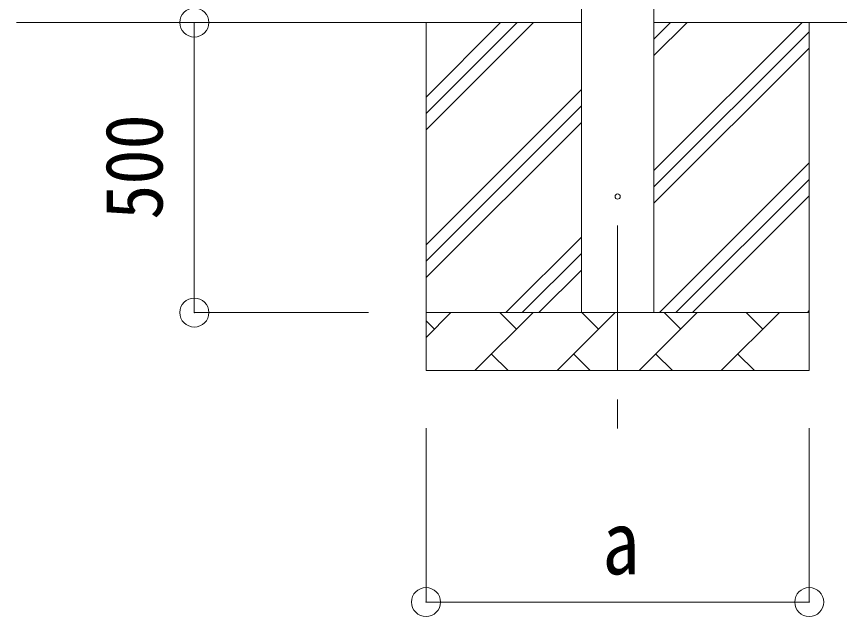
# Model space of a CAD drawing. Units: millimetres at full size, sheet at 1:50; details may follow other scales. Extents: x -14053 to 14053, y -9700 to 9700.
# Drawn here: x -12268 to -10850, y -1363 to -328 of the extents above; entities that cross this region are included whole.
import ezdxf
from ezdxf.enums import TextEntityAlignment as Align

# ---------------------------------------------------------------- set-up
doc = ezdxf.new("R2010")
doc.units = ezdxf.units.MM
doc.header["$LTSCALE"] = 50
doc.header["$PDMODE"] = 32
doc.header["$PDSIZE"] = 50
doc.linetypes.add('CHAIN1', pattern=[8, 5, -1, 1, -1])
for name, color, linetype, lineweight in [('0-2_建具', 4, 'Continuous', 9), ('0-3_階段', 7, 'CHAIN1', 9), ('0-4_設備', 7, 'Continuous', 9), ('0-6_手摺', 5, 'Continuous', 5), ('0-8_外構', 6, 'Continuous', 9)]:
    doc.layers.add(name, color=color, linetype=linetype, lineweight=lineweight)
doc.styles.add('ＭＳ ゴシック', font='')
doc.styles.get('ＭＳ ゴシック').set_extended_font_data('MS Gothic')

msp = doc.modelspace()

# ---------------------------------------------------------------- linework, layer by layer
at = {"layer": '0-2_建具'}
for p, q in [((-11295.15, 2016.14), (-11295.15, -838.86)), ((-11170.15, -838.86), (-11170.15, 2016.14))]:
    msp.add_line(p, q, dxfattribs=at)
msp.add_circle((-11232.65, -638.86), 4.5, dxfattribs=at)
at = {"layer": '0-3_階段'}
msp.add_line((-11232.65, -688.86), (-11232.65, -1050.52), dxfattribs=at)
at = {"layer": '0-4_設備'}
for p, q in [((-11295.15, -338.86), (-12267.96, -338.86)), ((-11562.65, -338.86), (-11562.65, -938.86)), ((-11562.65, -523.91), (-11377.6, -338.86)), ((-11562.65, -495.62), (-11405.88, -338.86)), ((-11562.65, -467.34), (-11434.17, -338.86)), ((-5958.65, -338.86), (-11170.15, -338.86)), ((-11170.15, -593.96), (-10915.05, -338.86)), ((-11170.15, -395.97), (-11113.04, -338.86)), ((-11170.15, -367.68), (-11141.32, -338.86)), ((-10902.65, -338.86), (-10902.65, -938.86)), ((-11170.15, -622.24), (-10902.65, -354.74)), ((-11170.15, -650.53), (-10902.65, -383.03)), ((-11562.65, -721.9), (-11295.15, -454.4)), ((-11562.65, -750.18), (-11295.15, -482.68)), ((-11562.65, -778.47), (-11295.15, -510.97)), ((-11160.49, -838.86), (-10902.65, -581.02)), ((-11132.21, -838.86), (-10902.65, -609.3)), ((-11103.92, -838.86), (-10902.65, -637.58)), ((-11425.05, -838.86), (-11295.15, -708.96)), ((-11396.77, -838.86), (-11295.15, -737.24)), ((-11368.48, -838.86), (-11295.15, -765.53)), ((-10905.93, -838.86), (-10902.65, -835.57)), ((-11562.65, -838.86), (-10902.65, -838.86)), ((-11562.65, -881.75), (-11519.76, -838.86)), ((-11478.33, -938.86), (-11378.33, -838.86)), ((-11406.89, -867.41), (-11435.44, -838.86)), ((-11336.91, -938.86), (-11236.91, -838.86)), ((-11265.47, -867.41), (-11294.02, -838.86)), ((-11195.49, -938.86), (-11095.49, -838.86)), ((-11124.04, -867.41), (-11152.6, -838.86)), ((-11054.07, -938.86), (-10954.07, -838.86)), ((-10982.62, -867.41), (-11011.18, -838.86)), ((-11548.31, -867.41), (-11562.65, -853.07)), ((-11449.78, -910.31), (-11421.23, -938.86)), ((-11308.36, -910.31), (-11279.81, -938.86)), ((-11166.94, -910.31), (-11138.38, -938.86)), ((-11025.52, -910.31), (-10996.96, -938.86)), ((-10902.65, -938.86), (-11562.65, -938.86))]:
    msp.add_line(p, q, dxfattribs=at)
at = {"layer": '0-6_手摺', "color": 6, "lineweight": 9}
msp.add_line((-11961.65, -338.86), (-11961.65, -838.86), dxfattribs=at)
at = {"layer": '0-8_外構'}
for p, q in [((-11961.65, -338.86), (-11661.65, -338.86)), ((-11961.65, -838.86), (-11661.65, -838.86)), ((-11562.65, -1337.86), (-11562.65, -1037.86)), ((-10902.65, -1337.86), (-10902.65, -1037.86)), ((-11562.65, -1337.86), (-10902.65, -1337.86))]:
    msp.add_line(p, q, dxfattribs=at)
for p in [(-11961.65, -338.86), (-11961.65, -838.86), (-11562.65, -1337.86), (-10902.65, -1337.86)]:
    msp.add_point(p, dxfattribs=at)

# ---------------------------------------------------------------- texts
at = {"layer": '0-8_外構', "color": 7, "style": 'ＭＳ ゴシック', "width": 0.9}
msp.add_text('500', height=98.97, rotation=90, dxfattribs=at).set_placement((-11986.65, -678.86), align=Align.BOTTOM_LEFT)
at = {"layer": '0-8_外構', "color": 7, "style": 'ＭＳ ゴシック', "width": 0.85}
msp.add_text('a', height=110, dxfattribs=at).set_placement((-11258.9, -1322.86), align=Align.BOTTOM_LEFT)

doc.saveas('drawing.dxf')
